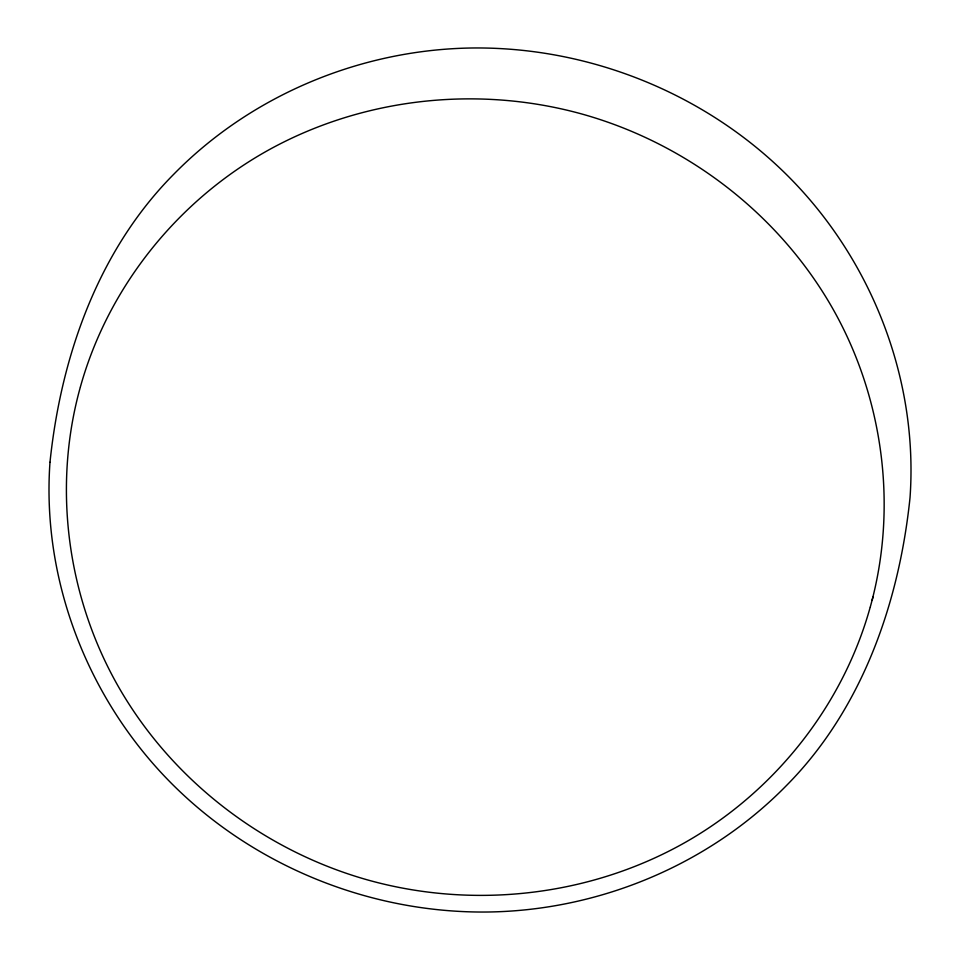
<?xml version="1.0" encoding="UTF-8"?>
<svg xmlns="http://www.w3.org/2000/svg" width="960" height="960" viewBox="0 0 960 960"><rect width="100%" height="100%" fill="white"/><g stroke="black" fill="none" stroke-linecap="round" stroke-linejoin="round"><path stroke-width="1.44" d="M80.292 387.288C52.092 488.376 67.536 599.796 120.48 690.228C174.6 782.532 265.572 851.412 368.472 880.176C471.432 908.772 584.928 896.868 679.008 845.856C771.096 795.84 841.98 708.492 870.156 607.368M870.276 606.96C898.476 505.872 883.032 394.452 830.088 304.02C775.968 211.716 684.996 142.836 582.096 114.072C479.136 85.476 365.628 97.392 271.56 148.392C179.46 198.408 108.588 285.768 80.4 386.88M872.124 600.228L872.988 597.096M49.98 462.288C41.16 585.924 92.568 710.712 183.216 794.724C265.164 870.864 376.548 913.476 488.352 912C598.896 910.392 708.216 865.152 785.868 786.132C861.96 709.752 899.076 603.156 910.02 497.712C918.84 374.076 867.432 249.288 776.784 165.276C694.836 89.136 583.452 46.524 471.648 48C361.104 49.608 251.784 94.848 174.132 173.868C98.04 250.248 60.924 356.844 49.98 462.288"/></g></svg>
